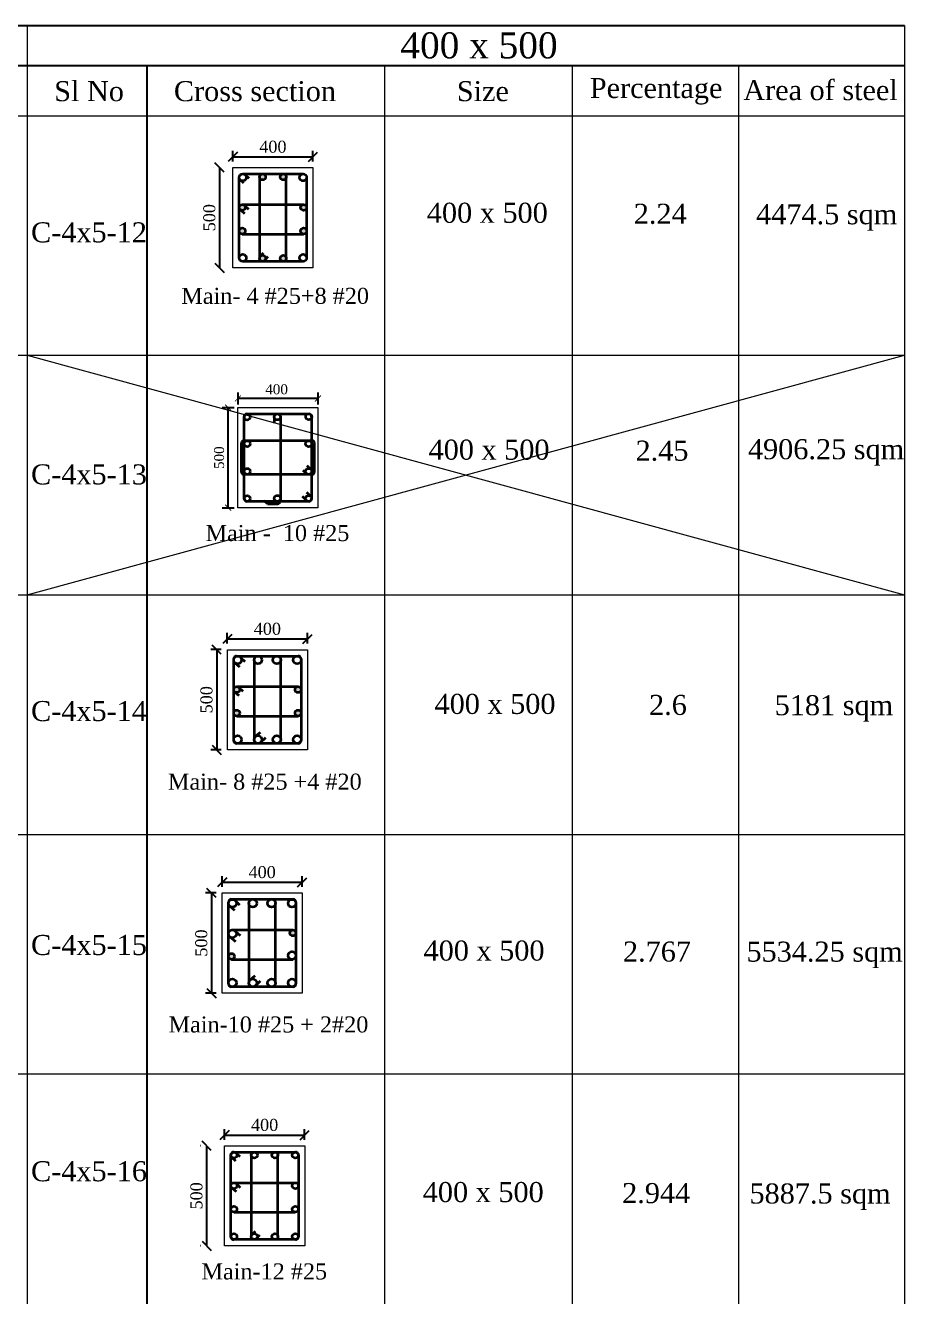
# Model space of a CAD drawing. Header units: millimetres. Extents: x -111267 to 10003021, y -40114 to 2142304.
# Drawn here: x 4318975 to 4340929, y 2035313 to 2067045 of the extents above; entities that cross this region are included whole.
import ezdxf

# ---------------------------------------------------------------- set-up
doc = ezdxf.new("R2010")
doc.units = ezdxf.units.MM
doc.header["$PDMODE"] = 2
doc.linetypes.add('DASHED2', pattern=[0.375, 0.25, -0.125])
doc.layers.add('5a.Hatch-TR-0', color=8, linetype='Continuous')
doc.layers.add('9.Title', color=7, linetype='Continuous')
for name, color, linetype, lineweight in [('object line', 23, 'Continuous', 13), ('reinmt', 241, 'Continuous', 40), ('S-Beam', 4, 'DASHED2', 15), ('S-Dim', 8, 'Continuous', 5)]:
    doc.layers.add(name, color=color, linetype=linetype, lineweight=lineweight)
doc.styles.add('DRIQsmall', font='times.ttf', dxfattribs={"height": 0.2})
doc.styles.add('Section_Scale_250', font='times.ttf', dxfattribs={"height": 250})
doc.styles.add('Times new roman', font='times.ttf', dxfattribs={"height": 300})
doc.dimstyles.new('Scale 20', dxfattribs={"dimscale": 0, "dimtxt": 250, "dimasz": 230, "dimexe": 150, "dimexo": 150, "dimgap": 100, "dimtad": 1, "dimtoh": 1, "dimdec": 0, "dimlfac": 0.2, "dimzin": 0, "dimdsep": 46, "dimtxsty": 'Times new roman', "dimblk": 'OBLIQUE', "dimcen": 0.09, "dimclrd": 256, "dimclrt": 3, "dimadec": 0, "dimazin": 0, "dimtfac": 1, "dimtdec": 0, "dimtofl": 0, "dimtmove": 0, "dimatfit": 3, "dimfxl": 150, "dimfxlon": 1, "dimtolj": 1, "dimtzin": 0, "dimarcsym": 0})
doc.dimstyles.new('Section_Scale 250', dxfattribs={"dimscale": 0, "dimtxt": 250, "dimasz": 150, "dimexe": 150, "dimexo": 150, "dimgap": 100, "dimtad": 1, "dimtoh": 1, "dimdec": 0, "dimlfac": 0.25, "dimzin": 0, "dimdsep": 46, "dimtxsty": 'Section_Scale_250', "dimblk": 'ARCHTICK', "dimcen": 0.09, "dimclrd": 256, "dimclrt": 3, "dimadec": 0, "dimazin": 0, "dimtfac": 1, "dimtdec": 0, "dimtofl": 0, "dimtmove": 0, "dimatfit": 3, "dimfxl": 150, "dimfxlon": 1, "dimtolj": 1, "dimtzin": 0, "dimarcsym": 0})

# ---------------------------------------------------------------- blocks, each defined once
blk = doc.blocks.new('_Oblique')
at = {"color": 0, "linetype": 'ByBlock', "lineweight": -2}
blk.add_line((-0.5, -0.5), (0.5, 0.5), dxfattribs=at)
blk = doc.blocks.new('*D913')
at = {"layer": 'Defpoints', "color": 0, "ltscale": 6, "transparency": 16777216}
for p in [(4325948, 2039344), (4323948, 2039077), (4325948, 2039077)]:
    blk.add_point(p, dxfattribs=at)
at = {"layer": 'S-Dim', "color": 0, "lineweight": -2, "ltscale": 6, "transparency": 16777216}
for p, q in [((4323948, 2039227), (4323948, 2039494)), ((4325948, 2039227), (4325948, 2039494))]:
    blk.add_line(p, q, dxfattribs=at)
at = {"layer": 'S-Dim', "lineweight": -2, "ltscale": 6, "transparency": 16777216}
blk.add_line((4323948, 2039344), (4325948, 2039344), dxfattribs=at)
at = {"layer": 'S-Dim', "lineweight": -2, "ltscale": 6, "transparency": 16777216, "xscale": 230, "yscale": 230, "zscale": 230, "rotation": 180}
blk.add_blockref('_Oblique', (4323948, 2039344), dxfattribs=at)
at = {"layer": 'S-Dim', "lineweight": -2, "ltscale": 6, "transparency": 16777216, "xscale": 230, "yscale": 230, "zscale": 230}
blk.add_blockref('_Oblique', (4325948, 2039344), dxfattribs=at)
at = {"layer": 'S-Dim', "color": 3, "ltscale": 6, "transparency": 16777216, "insert": (4324948, 2039597), "char_height": 300, "attachment_point": 5, "style": 'Times new roman'}
blk.add_mtext('\\A1;400', dxfattribs=at)
blk = doc.blocks.new('*D920')
at = {"layer": 'Defpoints', "color": 0, "ltscale": 6, "transparency": 16777216}
for p in [(4323948, 2039077, 99385), (4323500, 2036577), (4323948, 2036577, 99385)]:
    blk.add_point(p, dxfattribs=at)
at = {"layer": 'S-Dim', "color": 0, "lineweight": -2, "ltscale": 6, "transparency": 16777216}
for p, q in [((4323352, 2039077), (4323350, 2039077)), ((4323352, 2036577), (4323350, 2036577))]:
    blk.add_line(p, q, dxfattribs=at)
at = {"layer": 'S-Dim', "lineweight": -2, "ltscale": 6, "transparency": 16777216}
blk.add_line((4323500, 2039077), (4323500, 2036577), dxfattribs=at)
at = {"layer": 'S-Dim', "lineweight": -2, "ltscale": 6, "transparency": 16777216, "xscale": 230, "yscale": 230, "zscale": 230}
for p, rotation in [((4323500, 2039077), 90), ((4323500, 2036577), 270)]:
    blk.add_blockref('_Oblique', p, dxfattribs=dict(at, rotation=rotation))
at = {"layer": 'S-Dim', "color": 3, "ltscale": 6, "transparency": 16777216, "insert": (4323247, 2037827), "char_height": 300, "attachment_point": 5, "rotation": 90, "style": 'Times new roman'}
blk.add_mtext('\\A1;500', dxfattribs=at)
blk = doc.blocks.new('_ArchTick')
at = {"color": 0, "linetype": 'ByBlock', "const_width": 0.15}
blk.add_lwpolyline([(-0.5, -0.5), (0.5, 0.5)], dxfattribs=at)
blk = doc.blocks.new('*D911')
at = {"layer": 'Defpoints', "color": 0, "ltscale": 6, "transparency": 16777216}
for p in [(4323584, 2057505), (4324039, 2057505), (4323584, 2055005)]:
    blk.add_point(p, dxfattribs=at)
at = {"layer": 'S-Dim', "color": 0, "lineweight": -2, "ltscale": 6, "transparency": 16777216}
for p, q in [((4323889, 2057505), (4324189, 2057505)), ((4323889, 2055005), (4324189, 2055005))]:
    blk.add_line(p, q, dxfattribs=at)
at = {"layer": 'S-Dim', "lineweight": -2, "ltscale": 6, "transparency": 16777216}
blk.add_line((4324039, 2055005), (4324039, 2057505), dxfattribs=at)
at = {"layer": 'S-Dim', "lineweight": -2, "ltscale": 6, "transparency": 16777216, "xscale": 150, "yscale": 150, "zscale": 150}
for p, rotation in [((4324039, 2057505), 90), ((4324039, 2055005), 270)]:
    blk.add_blockref('_ArchTick', p, dxfattribs=dict(at, rotation=rotation))
at = {"layer": 'S-Dim', "color": 3, "ltscale": 6, "transparency": 16777216, "insert": (4323812, 2056255), "char_height": 250, "attachment_point": 5, "rotation": 90, "style": 'Section_Scale_250'}
blk.add_mtext('\\A1;500', dxfattribs=at)
blk = doc.blocks.new('*D912')
at = {"layer": 'Defpoints', "color": 0, "ltscale": 6, "transparency": 16777216}
for p in [(4324280, 2058236), (4326280, 2058236), (4324280, 2057733)]:
    blk.add_point(p, dxfattribs=at)
at = {"layer": 'S-Dim', "color": 0, "lineweight": -2, "ltscale": 6, "transparency": 16777216}
for p, q in [((4324280, 2057883), (4324280, 2057583)), ((4326280, 2057883), (4326280, 2057583))]:
    blk.add_line(p, q, dxfattribs=at)
at = {"layer": 'S-Dim', "lineweight": -2, "ltscale": 6, "transparency": 16777216}
blk.add_line((4326280, 2057733), (4324280, 2057733), dxfattribs=at)
at = {"layer": 'S-Dim', "lineweight": -2, "ltscale": 6, "transparency": 16777216, "xscale": 150, "yscale": 150, "zscale": 150, "rotation": 180}
blk.add_blockref('_ArchTick', (4324280, 2057733), dxfattribs=at)
at = {"layer": 'S-Dim', "lineweight": -2, "ltscale": 6, "transparency": 16777216, "xscale": 150, "yscale": 150, "zscale": 150}
blk.add_blockref('_ArchTick', (4326280, 2057733), dxfattribs=at)
at = {"layer": 'S-Dim', "color": 3, "ltscale": 6, "transparency": 16777216, "insert": (4325247, 2057960), "char_height": 250, "attachment_point": 5, "style": 'Section_Scale_250'}
blk.add_mtext('\\A1;400', dxfattribs=at)
blk = doc.blocks.new('*D915')
at = {"layer": 'Defpoints', "color": 0, "ltscale": 6, "transparency": 16777216}
for p in [(4326155, 2063763), (4324155, 2063496), (4326155, 2063496)]:
    blk.add_point(p, dxfattribs=at)
at = {"layer": 'S-Dim', "color": 0, "lineweight": -2, "ltscale": 6, "transparency": 16777216}
for p, q in [((4324155, 2063646), (4324155, 2063913)), ((4326155, 2063646), (4326155, 2063913))]:
    blk.add_line(p, q, dxfattribs=at)
at = {"layer": 'S-Dim', "lineweight": -2, "ltscale": 6, "transparency": 16777216}
blk.add_line((4324155, 2063763), (4326155, 2063763), dxfattribs=at)
at = {"layer": 'S-Dim', "lineweight": -2, "ltscale": 6, "transparency": 16777216, "xscale": 230, "yscale": 230, "zscale": 230, "rotation": 180}
blk.add_blockref('_Oblique', (4324155, 2063763), dxfattribs=at)
at = {"layer": 'S-Dim', "lineweight": -2, "ltscale": 6, "transparency": 16777216, "xscale": 230, "yscale": 230, "zscale": 230}
blk.add_blockref('_Oblique', (4326155, 2063763), dxfattribs=at)
at = {"layer": 'S-Dim', "color": 3, "ltscale": 6, "transparency": 16777216, "insert": (4325155, 2064016), "char_height": 300, "attachment_point": 5, "style": 'Times new roman'}
blk.add_mtext('\\A1;400', dxfattribs=at)
blk = doc.blocks.new('*D922')
at = {"layer": 'Defpoints', "color": 0, "ltscale": 6, "transparency": 16777216}
for p in [(4324155, 2063496, 99385), (4323822, 2060996), (4324155, 2060996, 99385)]:
    blk.add_point(p, dxfattribs=at)
at = {"layer": 'S-Dim', "color": 0, "lineweight": -2, "ltscale": 6, "transparency": 16777216}
for p, q in [((4323673, 2063496), (4323672, 2063496)), ((4323673, 2060996), (4323672, 2060996))]:
    blk.add_line(p, q, dxfattribs=at)
at = {"layer": 'S-Dim', "lineweight": -2, "ltscale": 6, "transparency": 16777216}
blk.add_line((4323822, 2063496), (4323822, 2060996), dxfattribs=at)
at = {"layer": 'S-Dim', "lineweight": -2, "ltscale": 6, "transparency": 16777216, "xscale": 230, "yscale": 230, "zscale": 230}
for p, rotation in [((4323822, 2063496), 90), ((4323822, 2060996), 270)]:
    blk.add_blockref('_Oblique', p, dxfattribs=dict(at, rotation=rotation))
at = {"layer": 'S-Dim', "color": 3, "ltscale": 6, "transparency": 16777216, "insert": (4323569, 2062246), "char_height": 300, "attachment_point": 5, "rotation": 90, "style": 'Times new roman'}
blk.add_mtext('\\A1;500', dxfattribs=at)
blk = doc.blocks.new('*D916')
at = {"layer": 'Defpoints', "color": 0, "ltscale": 6, "transparency": 16777216}
for p in [(4324017, 2051462), (4323751, 2048962), (4324017, 2048962)]:
    blk.add_point(p, dxfattribs=at)
at = {"layer": 'S-Dim', "color": 0, "lineweight": -2, "ltscale": 6, "transparency": 16777216}
for p, q in [((4323867, 2051462), (4323601, 2051462)), ((4323867, 2048962), (4323601, 2048962))]:
    blk.add_line(p, q, dxfattribs=at)
at = {"layer": 'S-Dim', "lineweight": -2, "ltscale": 6, "transparency": 16777216}
blk.add_line((4323751, 2051462), (4323751, 2048962), dxfattribs=at)
at = {"layer": 'S-Dim', "lineweight": -2, "ltscale": 6, "transparency": 16777216, "xscale": 230, "yscale": 230, "zscale": 230}
for p, rotation in [((4323751, 2051462), 90), ((4323751, 2048962), 270)]:
    blk.add_blockref('_Oblique', p, dxfattribs=dict(at, rotation=rotation))
at = {"layer": 'S-Dim', "color": 3, "ltscale": 6, "transparency": 16777216, "insert": (4323498, 2050212), "char_height": 300, "attachment_point": 5, "rotation": 90, "style": 'Times new roman'}
blk.add_mtext('\\A1;500', dxfattribs=at)
blk = doc.blocks.new('*D917')
at = {"layer": 'Defpoints', "color": 0, "ltscale": 6, "transparency": 16777216}
for p in [(4326017, 2051729), (4324017, 2051462), (4326017, 2051462)]:
    blk.add_point(p, dxfattribs=at)
at = {"layer": 'S-Dim', "color": 0, "lineweight": -2, "ltscale": 6, "transparency": 16777216}
for p, q in [((4324017, 2051612), (4324017, 2051879)), ((4326017, 2051612), (4326017, 2051879))]:
    blk.add_line(p, q, dxfattribs=at)
at = {"layer": 'S-Dim', "lineweight": -2, "ltscale": 6, "transparency": 16777216}
blk.add_line((4324017, 2051729), (4326017, 2051729), dxfattribs=at)
at = {"layer": 'S-Dim', "lineweight": -2, "ltscale": 6, "transparency": 16777216, "xscale": 230, "yscale": 230, "zscale": 230, "rotation": 180}
blk.add_blockref('_Oblique', (4324017, 2051729), dxfattribs=at)
at = {"layer": 'S-Dim', "lineweight": -2, "ltscale": 6, "transparency": 16777216, "xscale": 230, "yscale": 230, "zscale": 230}
blk.add_blockref('_Oblique', (4326017, 2051729), dxfattribs=at)
at = {"layer": 'S-Dim', "color": 3, "ltscale": 6, "transparency": 16777216, "insert": (4325017, 2051981), "char_height": 300, "attachment_point": 5, "style": 'Times new roman'}
blk.add_mtext('\\A1;400', dxfattribs=at)
blk = doc.blocks.new('*D918')
at = {"layer": 'Defpoints', "color": 0, "ltscale": 6, "transparency": 16777216}
for p in [(4323887, 2045388), (4323621, 2042888), (4323887, 2042888)]:
    blk.add_point(p, dxfattribs=at)
at = {"layer": 'S-Dim', "color": 0, "lineweight": -2, "ltscale": 6, "transparency": 16777216}
for p, q in [((4323737, 2045388), (4323471, 2045388)), ((4323737, 2042888), (4323471, 2042888))]:
    blk.add_line(p, q, dxfattribs=at)
at = {"layer": 'S-Dim', "lineweight": -2, "ltscale": 6, "transparency": 16777216}
blk.add_line((4323621, 2045388), (4323621, 2042888), dxfattribs=at)
at = {"layer": 'S-Dim', "lineweight": -2, "ltscale": 6, "transparency": 16777216, "xscale": 230, "yscale": 230, "zscale": 230}
for p, rotation in [((4323621, 2045388), 90), ((4323621, 2042888), 270)]:
    blk.add_blockref('_Oblique', p, dxfattribs=dict(at, rotation=rotation))
at = {"layer": 'S-Dim', "color": 3, "ltscale": 6, "transparency": 16777216, "insert": (4323368, 2044138), "char_height": 300, "attachment_point": 5, "rotation": 90, "style": 'Times new roman'}
blk.add_mtext('\\A1;500', dxfattribs=at)
blk = doc.blocks.new('*D919')
at = {"layer": 'Defpoints', "color": 0, "ltscale": 6, "transparency": 16777216}
for p in [(4325887, 2045654), (4323887, 2045388), (4325887, 2045388)]:
    blk.add_point(p, dxfattribs=at)
at = {"layer": 'S-Dim', "color": 0, "lineweight": -2, "ltscale": 6, "transparency": 16777216}
for p, q in [((4323887, 2045538), (4323887, 2045804)), ((4325887, 2045538), (4325887, 2045804))]:
    blk.add_line(p, q, dxfattribs=at)
at = {"layer": 'S-Dim', "lineweight": -2, "ltscale": 6, "transparency": 16777216}
blk.add_line((4323887, 2045654), (4325887, 2045654), dxfattribs=at)
at = {"layer": 'S-Dim', "lineweight": -2, "ltscale": 6, "transparency": 16777216, "xscale": 230, "yscale": 230, "zscale": 230, "rotation": 180}
blk.add_blockref('_Oblique', (4323887, 2045654), dxfattribs=at)
at = {"layer": 'S-Dim', "lineweight": -2, "ltscale": 6, "transparency": 16777216, "xscale": 230, "yscale": 230, "zscale": 230}
blk.add_blockref('_Oblique', (4325887, 2045654), dxfattribs=at)
at = {"layer": 'S-Dim', "color": 3, "ltscale": 6, "transparency": 16777216, "insert": (4324887, 2045907), "char_height": 300, "attachment_point": 5, "style": 'Times new roman'}
blk.add_mtext('\\A1;400', dxfattribs=at)

msp = doc.modelspace()

# ---------------------------------------------------------------- hatches: boundary and pattern name
at = {"layer": '5a.Hatch-TR-0', "linetype": 'Continuous'}
h = msp.add_hatch(color=8, dxfattribs=at)
h.dxf.hatch_style = 1
h.paths.add_polyline_path([(4325488.4, 2063262.3, 1), (4325337.3, 2063262.3, 1)])
h.paths.add_polyline_path([(4324973.4, 2063262.1, 1), (4324822.3, 2063262.1, 1)])
h = msp.add_hatch(color=8, dxfattribs=at)
h.dxf.hatch_style = 1
h.paths.add_polyline_path([(4324973.4, 2061230.8, 0.6349148), (4324849.7, 2061288.9), (4324838.8, 2061277.8, 0.169643), (4324822.3, 2061230.8, 1)])
h.paths.add_polyline_path([(4325488.4, 2061230.6, 1), (4325337.3, 2061230.6, 1)])
h.paths.add_polyline_path([(4324314.2, 2061912.9, 1), (4324465.3, 2061912.9, 1)])
h.paths.add_polyline_path([(4324465.3, 2062499.5, 1), (4324314.2, 2062499.5, 1)])
h.paths.add_polyline_path([(4325845.5, 2062499.5, 1), (4325996.6, 2062499.5, 1)])
h.paths.add_polyline_path([(4325996.5, 2061912.9, 1), (4325845.4, 2061912.9, 1)])
h = msp.add_hatch(color=8, dxfattribs=at)
h.dxf.hatch_style = 1
h.paths.add_polyline_path([(4324176.2, 2049878.4, 1), (4324327.2, 2049878.4, 1)])
h.paths.add_polyline_path([(4324176.2, 2050464.9, 1), (4324327.3, 2050464.9, 1)])
h.paths.add_polyline_path([(4325707.5, 2050464.9, 1), (4325858.6, 2050464.9, 1)])
h.paths.add_polyline_path([(4325707.4, 2049878.4, 1), (4325858.5, 2049878.4, 1)])
h = msp.add_hatch(color=8, dxfattribs=at)
h.dxf.hatch_style = 1
h.paths.add_polyline_path([(4325728.6, 2044390.6, 1), (4325577.6, 2044390.6, 1)])
h.paths.add_polyline_path([(4324046.2, 2043804, 1), (4324197.3, 2043804, 1)])

# ---------------------------------------------------------------- linework, layer by layer
at = {"layer": '9.Title'}
for p, q in [((4297106.2, 2067045.3, -198769.9), (4340928.6, 2067045.3, -198769.9)), ((4297106.2, 2066045.3, -198769.9), (4340928.6, 2066045.3, -198769.9)), ((4322017.4, 1999011, -198769.9), (4322017.4, 2066045.3, -198769.9))]:
    msp.add_line(p, q, dxfattribs=at)
at = {"layer": 'object line'}
for points in [[(4324155.4, 2063496.4), (4326155.4, 2063496.4), (4326155.4, 2060996.4), (4324155.4, 2060996.4)], [(4324017.3, 2051461.9), (4326017.3, 2051461.9), (4326017.3, 2048961.9), (4324017.3, 2048961.9)], [(4323948.4, 2039077.3), (4325948.4, 2039077.3), (4325948.4, 2036577.3), (4323948.4, 2036577.3)]]:
    msp.add_lwpolyline(points, close=True, dxfattribs=at)
at = {"layer": 'object line', "elevation": 99385}
for points in [[(4326279.6, 2055005.1), (4324279.6, 2055005.1), (4324279.6, 2057505.1), (4326279.6, 2057505.1)], [(4323887.4, 2045387.5), (4325887.4, 2045387.5), (4325887.4, 2042887.5), (4323887.4, 2042887.5)]]:
    msp.add_lwpolyline(points, close=True, dxfattribs=at)
at = {"layer": 'reinmt', "linetype": 'Continuous', "lineweight": 35}
for p, q in [((4324313.4, 2061242.8), (4324313.4, 2063250)), ((4324401.8, 2063338.4), (4325908.9, 2063338.4)), ((4324462.1, 2063314.6), (4324550.5, 2063231.5)), ((4324822.3, 2063274.2), (4324822.3, 2061230.8)), ((4325488.3, 2061233.4), (4325488.4, 2063262.3)), ((4325997.3, 2063250), (4325997.3, 2061242.8)), ((4324330.1, 2063198.3), (4324418.2, 2063112)), ((4324346.1, 2062437.9), (4324445, 2062351.9)), ((4324389.8, 2062575.1), (4325921, 2062575.1)), ((4324440.4, 2062555.5), (4324544.2, 2062458)), ((4324391.4, 2061837.4), (4325921, 2061837.4)), ((4324838.8, 2061277.8), (4324923.5, 2061364.2)), ((4325908.3, 2061154.4), (4324401.2, 2061154.4)), ((4324956.3, 2061182.9), (4325039.6, 2061273)), ((4324437.6, 2055234.6, 99385), (4324437.6, 2057275.8, 99385)), ((4324509, 2057347.1, 99385), (4326050.2, 2057347.1, 99385)), ((4325190.1, 2057271.6, 99385), (4325190.1, 2057115.2, 99385)), ((4325341.1, 2057272.7, 99385), (4325341.2, 2055173.6, 99385)), ((4326121.5, 2057275.8, 99385), (4326121.5, 2055234.6, 99385)), ((4324366.8, 2055895.4, 99385), (4324366.8, 2056618.6, 99385)), ((4326134.1, 2056678.9, 99385), (4324425, 2056678.9, 99385)), ((4326192.3, 2055894, 99385), (4326192.3, 2056619.2, 99385)), ((4326095, 2055970.3, 99385), (4326006.7, 2056053.3, 99385)), ((4326134.1, 2055837.3, 99385), (4324425, 2055837.3, 99385)), ((4325996.7, 2055855.1, 99385), (4325908.4, 2055938.1, 99385)), ((4326087.6, 2055302.3, 99385), (4325999.5, 2055388.5, 99385)), ((4326050.2, 2055163.2, 99385), (4324509, 2055163.2, 99385)), ((4325019.4, 2055104.5, 99385), (4324936.2, 2055174.3, 99385)), ((4325019.4, 2055104.5, 99385), (4325271.2, 2055104.5, 99385)), ((4325978.7, 2055203.7, 99385), (4325890.3, 2055286.8, 99385)), ((4324175.4, 2049191.2), (4324175.4, 2051232.4)), ((4324246.8, 2051303.8), (4325787.9, 2051303.8)), ((4324349.7, 2051267.5), (4324454.3, 2051165.7)), ((4324684.3, 2051205.6), (4324684.3, 2049218.1)), ((4325350.4, 2049218.1), (4325350.4, 2051205.6)), ((4325859.3, 2051232.4), (4325859.3, 2049191.2)), ((4324213.9, 2051128.7), (4324322.1, 2051030.5)), ((4324208.1, 2050403.3), (4324307, 2050317.3)), ((4324251.7, 2050540.5), (4325783, 2050540.5)), ((4324302.4, 2050520.9), (4324406.2, 2050423.4)), ((4324253.4, 2049802.8), (4325783, 2049802.8)), ((4324715.6, 2049290.3), (4324841.3, 2049406.1)), ((4325787.9, 2049119.9), (4324246.8, 2049119.9)), ((4324848.3, 2049145.4), (4324977.1, 2049269.7)), ((4324116.8, 2045229.5, 99385), (4325658, 2045229.5, 99385)), ((4324219.8, 2045193.2, 99385), (4324324.3, 2045091.4, 99385)), ((4324045.5, 2043116.9, 99385), (4324045.5, 2045158.1, 99385)), ((4324084, 2045054.4, 99385), (4324192.1, 2044956.2, 99385)), ((4324554.4, 2045131.3, 99385), (4324554.4, 2043143.8, 99385)), ((4325220.4, 2043143.7, 99385), (4325220.4, 2045131.3, 99385)), ((4325729.4, 2045158.1, 99385), (4325729.4, 2043116.9, 99385)), ((4324080.3, 2044293.7), (4324217.3, 2044173.3)), ((4324121.8, 2044466.2, 99385), (4325653.1, 2044466.2, 99385)), ((4324216.7, 2044434.3), (4324340.1, 2044328)), ((4324123.4, 2043728.5, 99385), (4325653.1, 2043728.5, 99385)), ((4324585.7, 2043215.9, 99385), (4324711.4, 2043331.8, 99385)), ((4325658, 2043045.5, 99385), (4324116.8, 2043045.5, 99385)), ((4324718.4, 2043071.1, 99385), (4324847.2, 2043195.4, 99385)), ((4324106.4, 2036806.7), (4324106.4, 2038847.9)), ((4324177.8, 2038919.3), (4325718.9, 2038919.3)), ((4324237.1, 2038895.5, 99385), (4324325.4, 2038812.4, 99385)), ((4324615.4, 2038855.1), (4324615.4, 2036811.6)), ((4325281.3, 2036814.3), (4325281.4, 2038855.1)), ((4325790.3, 2038847.9), (4325790.3, 2036806.7)), ((4324132.9, 2038786.3, 99385), (4324221.1, 2038700, 99385)), ((4324139.1, 2038018.8), (4324238.1, 2037932.8)), ((4324182.8, 2038156), (4325714.1, 2038156)), ((4324233.5, 2038136.4), (4324337.3, 2038038.8)), ((4324184.4, 2037418.3), (4325714, 2037418.3)), ((4324631.8, 2036858.7), (4324716.5, 2036945.1)), ((4325718.9, 2036735.3), (4324177.8, 2036735.3)), ((4324749.3, 2036763.8), (4324832.6, 2036853.9))]:
    msp.add_line(p, q, dxfattribs=at)
for centre, radius in [((4324401.8, 2063250), 88.4), ((4324897.9, 2063262.1), 75.5), ((4325412.8, 2063262.3), 75.5), ((4325908.9, 2063250), 88.4), ((4324389.8, 2062499.5), 75.5), ((4325921, 2062499.5), 75.5), ((4324389.7, 2061912.9), 75.5), ((4325921, 2061912.9), 75.5), ((4324401.8, 2061242.8), 88.4), ((4324897.9, 2061230.8), 75.5), ((4325412.8, 2061230.6), 75.5), ((4325908.9, 2061242.8), 88.4), ((4324511.5, 2057269.1, 99385), 75.5), ((4325265.6, 2057271.6, 99385), 75.5), ((4326050.2, 2057275.8, 99385), 75.5), ((4324513.2, 2056603.4, 99385), 75.5), ((4326046, 2056603.4, 99385), 75.5), ((4324513.2, 2055912.8, 99385), 75.5), ((4326046, 2055912.8, 99385), 75.5), ((4325265.6, 2055238.7, 99385), 75.5), ((4324512.7, 2055236, 99385), 75.5), ((4326046.3, 2055236.6, 99385), 75.5), ((4324274, 2051205.1, 99385), 98.2), ((4324782.5, 2051205.6), 98.2), ((4325252.2, 2051205.6), 98.2), ((4325760.7, 2051205.1, 99385), 98.2), ((4324251.7, 2050464.9), 75.5), ((4325783, 2050464.9), 75.5), ((4324251.7, 2049878.4), 75.5), ((4325783, 2049878.4), 75.5), ((4324274, 2049218.6, 99385), 98.2), ((4324782.5, 2049218.1), 98.2), ((4325252.2, 2049218.1), 98.2), ((4325760.7, 2049218.6, 99385), 98.2), ((4324144.1, 2045130.8, 198769.9), 98.2), ((4324652.6, 2045131.3, 99385), 98.2), ((4325122.2, 2045131.3, 99385), 98.2), ((4325630.8, 2045130.8, 198769.9), 98.2), ((4324143.7, 2044368.7), 98.2), ((4325653.1, 2044390.6, 99385), 75.5), ((4325631.2, 2043826.7, 99385), 98.2), ((4324121.8, 2043804, 99385), 75.5), ((4324144.1, 2043144.3, 198769.9), 98.2), ((4324652.6, 2043143.8, 99385), 98.2), ((4325122.2, 2043143.7, 99385), 98.2), ((4325630.8, 2043144.3, 198769.9), 98.2), ((4324182.7, 2038843, 99385), 75.5), ((4324690.9, 2038843), 75.5), ((4325205.8, 2038843.2), 75.5), ((4325714, 2038843, 99385), 75.5), ((4324182.8, 2038080.4), 75.5), ((4325714.1, 2038080.4), 75.5), ((4324182.7, 2037493.8), 75.5), ((4325714, 2037493.8), 75.5), ((4324182.7, 2036811.6, 99385), 75.5), ((4324690.9, 2036811.6), 75.5), ((4325205.8, 2036811.4), 75.5), ((4325714, 2036811.6, 99385), 75.5)]:
    msp.add_circle(centre, radius, dxfattribs=at)
for centre, radius, start, end in [((4324509, 2057275.8, 99385), 71.4, 90, 180), ((4326050.2, 2057275.8, 99385), 71.4, 0, 90), ((4324425, 2056620.8, 99385), 58.2, 90, 180), ((4326134.1, 2056620.8, 99385), 58.2, 0, 90), ((4324425, 2055895.4, 99385), 58.2, 180, 270), ((4326134.1, 2055895.4, 99385), 58.2, 270, 0), ((4324509, 2055234.6, 99385), 71.4, 180, 270), ((4325271.2, 2055174.5, 99385), 70, 270, 0), ((4326050.2, 2055234.6, 99385), 71.4, 270, 0), ((4324246.8, 2051232.4), 71.4, 90, 180), ((4325787.9, 2051232.4), 71.4, 360, 90), ((4324246.8, 2049191.2), 71.4, 180, 270), ((4325787.9, 2049191.2), 71.4, 270, 0), ((4324116.8, 2045158.1, 99385), 71.4, 90, 180), ((4325658, 2045158.1, 99385), 71.4, 360, 90), ((4324116.8, 2043116.9, 99385), 71.4, 180, 270), ((4325658, 2043116.9, 99385), 71.4, 270, 0), ((4324177.8, 2038847.9), 71.4, 90, 180), ((4325718.9, 2038847.9), 71.4, 360, 90), ((4324177.8, 2036806.7), 71.4, 180, 270), ((4325718.9, 2036806.7), 71.4, 270, 0)]:
    msp.add_arc(centre, radius, start, end, dxfattribs=at)
at = {"layer": 'S-Beam', "linetype": 'Continuous', "ltscale": 5}
for p, q in [((4319017.4, 2067045.3, -198769.9), (4319017.4, 1999011, -198769.9)), ((4340928.6, 2067045.3, -198769.9), (4340928.6, 1999011, -198769.9)), ((4327943.6, 2066045.3, -198769.9), (4327943.6, 1999011, -198769.9)), ((4332631.6, 2066045.3, -198769.9), (4332631.6, 1999011, -198769.9)), ((4336780.1, 2066045.3, -198769.9), (4336780.1, 1999011, -198769.9)), ((4297106.2, 2064790.8, -198769.9), (4340928.6, 2064790.8, -198769.9)), ((4297106.2, 2058811, 1750.1), (4340928.6, 2058811, -101900.3)), ((4319017.4, 2058811, -50075.1), (4340928.6, 2052831, -101900.3)), ((4319017.4, 2052831, -50075.1), (4340928.6, 2058811, -101900.3)), ((4297106.2, 2052831, 1750.1), (4340928.6, 2052831, -101900.3)), ((4297106.2, 2046851, 1750.1), (4340928.6, 2046851, -101900.3)), ((4297106.2, 2040871, 1750.1), (4340928.6, 2040871, -101900.3))]:
    msp.add_line(p, q, dxfattribs=at)

# ---------------------------------------------------------------- texts
at = {"color": 0, "linetype": 'Continuous', "char_height": 400, "attachment_point": 5, "style": 'Times new roman'}
for s, insert, width in [('Main- 4 #25+8 #20', (4325211.1, 2060291.3, 99385), 5372.781), ('Main -  10 #25', (4325268.7, 2054370.2, 99385), 5852.571), ('Main- 8 #25 +4 #20', (4324952.8, 2048164.1), 6912.047), ('Main-10 #25 + 2#20', (4325043.6, 2042102.9, 99385), 5903.296), ('Main-12 #25', (4324939.9, 2035937.6, 99385), 3405.581)]:
    msp.add_mtext(s, dxfattribs=dict(at, insert=insert, width=width))
at = {"layer": '9.Title', "linetype": 'Continuous', "lineweight": 9, "ltscale": 0.5, "width": 8540.737, "attachment_point": 5, "style": 'DRIQsmall'}
for s, insert, char_height in [('400 x 500', (4330301.3, 2066542.8), 650), ('Sl No', (4320564.8, 2065401.1, -198769.9), 500), ('Cross section', (4324706.3, 2065401.1, -198769.9), 500), ('Size', (4330398.1, 2065401.1, -198769.9), 500), ('Percentage', (4334724.7, 2065401.1, -198769.9), 500), ('Area of steel', (4338829.2, 2065426.7, -198769.9), 500), ('400 x 500', (4330508.8, 2062364.7, 99385), 500), ('2.24', (4334827.3, 2062338.3, 99385), 500), ('4474.5 sqm', (4338983.2, 2062250.5, -198769.9), 500), ('C-4x5-12', (4320562.7, 2061876.1, -198769.9), 500), ('400 x 500', (4330552.3, 2056450.9, 99385), 500), ('2.45', (4334870.8, 2056424.5, 99385), 500), ('4906.25 sqm', (4338967.8, 2056385.4, -198769.9), 500), ('C-4x5-13', (4320562.7, 2055833.9, -198769.9), 500), ('400 x 500', (4330701.5, 2050104.2), 500), ('2.6', (4335019.9, 2050077.9), 500), ('5181 sqm', (4339163.7, 2049994.6, -298154.9), 500), ('C-4x5-14', (4320562.7, 2049925.8, -198769.9), 500), ('C-4x5-15', (4320562.7, 2044086, -198769.9), 500), ('400 x 500', (4330427, 2043946.7, 99385), 500), ('2.767', (4334745.4, 2043920.4, 99385), 500), ('5534.25 sqm', (4338931, 2043842.8, -198769.9), 500), ('C-4x5-16', (4320562.7, 2038438.2, -198769.9), 500), ('400 x 500', (4330407.6, 2037917.7), 500), ('2.944', (4334726, 2037891.4), 500), ('5887.5 sqm', (4338817.4, 2037804.3, -298154.9), 500)]:
    msp.add_mtext(s, dxfattribs=dict(at, insert=insert, char_height=char_height))

# ---------------------------------------------------------------- dimensions: what is measured, and where the dimension line sits
at = {"layer": 'S-Dim', "ltscale": 6}
for base, p1, p2, picture, middle in [((4326155.4, 2063763.1), (4324155.4, 2063496.4), (4326155.4, 2063496.4), '*D915', (4325155.4, 2064015.7)), ((4326017.3, 2051728.5), (4324017.3, 2051461.9), (4326017.3, 2051461.9), '*D917', (4325017.3, 2051981.1)), ((4325887.4, 2045654.2, 99385), (4323887.4, 2045387.5, 99385), (4325887.4, 2045387.5, 99385), '*D919', (4324887.4, 2045906.8, 99385)), ((4325948.4, 2039344), (4323948.4, 2039077.3), (4325948.4, 2039077.3), '*D913', (4324948.4, 2039596.6))]:
    dim = msp.add_linear_dim(base=base, p1=p1, p2=p2, dimstyle='Scale 20', override={"dimscale": 1}, dxfattribs=at)
    dim.commit()
    dim.dimension.update_dxf_attribs({"geometry": picture, "text_midpoint": middle})
for base, p1, p2, picture, middle in [((4323822, 2060996.4, -99385), (4324155.4, 2063496.4), (4324155.4, 2060996.4), '*D922', (4323569.4, 2062246.4, -99385)), ((4323750.7, 2048961.9), (4324017.3, 2051461.9), (4324017.3, 2048961.9), '*D916', (4323498.1, 2050211.9)), ((4323620.8, 2042887.5, 99385), (4323887.4, 2045387.5, 99385), (4323887.4, 2042887.5, 99385), '*D918', (4323368.2, 2044137.5, 99385)), ((4323500, 2036577.3, -99385), (4323948.4, 2039077.3), (4323948.4, 2036577.3), '*D920', (4323247.4, 2037827.3, -99385))]:
    dim = msp.add_linear_dim(base=base, p1=p1, p2=p2, angle=90, dimstyle='Scale 20', override={"dimscale": 1}, dxfattribs=at)
    dim.commit()
    dim.dimension.update_dxf_attribs({"geometry": picture, "text_midpoint": middle})
dim = msp.add_linear_dim(base=(4324279.6, 2057733, 99385), p1=(4326279.6, 2058236, 99385), p2=(4324279.6, 2058236, 99385), text='400', dimstyle='Section_Scale 250', override={"dimscale": 1}, dxfattribs=at)
dim.commit()
dim.dimension.update_dxf_attribs({"geometry": '*D912', "text_midpoint": (4325247.1, 2057733, 99385), "dimtype": 160})
dim = msp.add_linear_dim(base=(4324039.1, 2057505.1, 99385), p1=(4323584.2, 2055005.1, 99385), p2=(4323584.2, 2057505.1, 99385), angle=270, text='500', dimstyle='Section_Scale 250', override={"dimscale": 1}, dxfattribs=at)
dim.commit()
dim.dimension.update_dxf_attribs({"geometry": '*D911', "text_midpoint": (4324039.1, 2056255.1, 99385), "dimtype": 160})

doc.saveas('drawing.dxf')
